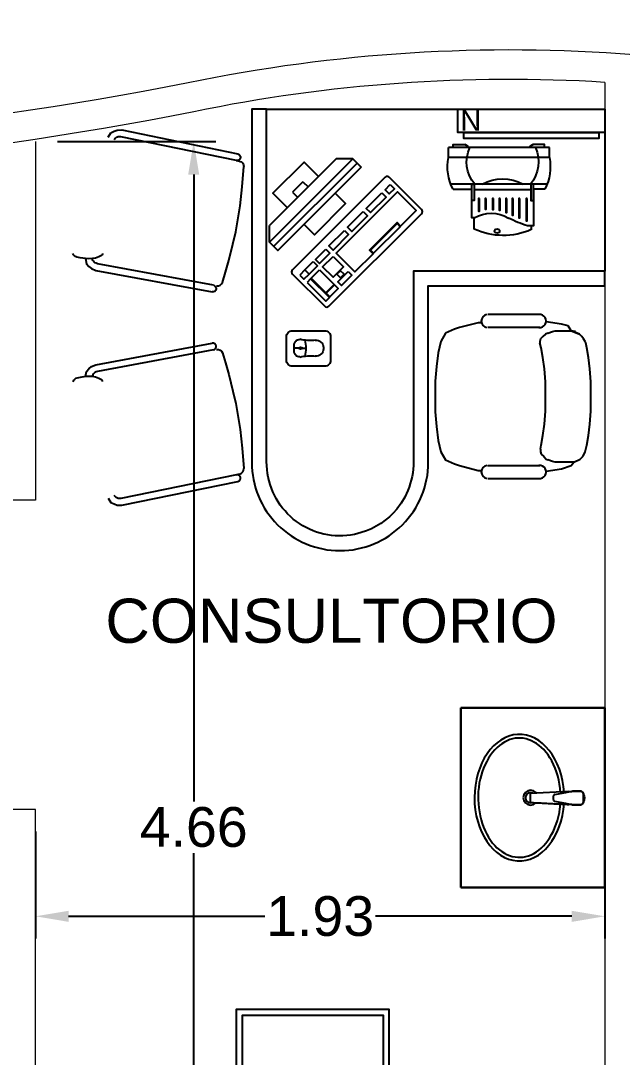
# Model space of a CAD drawing. Header units: metres. Extents: x -22 to 564, y 0 to 143.
# Drawn here: x 36.445 to 38.489, y 35.173 to 38.694 of the extents above; entities that cross this region are included whole.
import ezdxf
from ezdxf.xclip import XClip

# ---------------------------------------------------------------- set-up
doc = ezdxf.new("R2010")
doc.units = ezdxf.units.M
doc.header["$XCLIPFRAME"] = 2
for name, color, linetype in [('COTAS PAÑOS', 8, 'Continuous'), ('TEXTO', 7, 'Continuous'), ('XREF  PB CONJ$0$PARQUE', 251, 'Continuous'), ('XREF PB NEURO-ONCOLOGIA$0$MOBILIARIO', 161, 'Continuous'), ('XREF PB NEURO-ONCOLOGIA$0$Mobiliario Fijo', 40, 'Continuous')]:
    doc.layers.add(name, color=color, linetype=linetype)
doc.layers.add('XREF PB NEURO-ONCOLOGIA$0$MUROS DE TABLAROCA', color=150, linetype='Continuous', lineweight=13)
doc.styles.add('100 LOCALES 25', font='arial.ttf', dxfattribs={"height": 0.25})
doc.styles.add('COTAS', font='arial.ttf')
doc.styles.add('XREF PB NEURO-ONCOLOGIA$0$Standard', font='arial.ttf')
doc.dimstyles.new('75 FLECHAS', dxfattribs={"dimscale": 0.75, "dimtxt": 0.25, "dimasz": 0.25, "dimexe": 0.1, "dimexo": 0.1, "dimgap": 0.025, "dimtad": 0, "dimtih": 1, "dimtoh": 1, "dimzin": 1, "dimdsep": 46, "dimtxsty": 'COTAS', "dimcen": 0.1, "dimclrd": 256, "dimclre": 256, "dimclrt": 7, "dimadec": 0, "dimazin": 1, "dimtfac": 1, "dimtofl": 0, "dimtmove": 2, "dimatfit": 3, "dimfxl": 1, "dimtolj": 1, "dimtzin": 1, "dimlwd": -1, "dimlwe": -1, "dimarcsym": 0})

# ---------------------------------------------------------------- blocks, each defined once
blk = doc.blocks.new('XREF PB NEURO-ONCOLOGIA$0$XREFCE5$0$A$C70061E05')
for points in [[(-0.25, 0), (0.25, 0), (0.25, -0.08), (-0.25, -0.08)], [(-0.2292, -0.08), (0.2292, -0.08), (0.2292, -0.1), (-0.2292, -0.1)]]:
    blk.add_lwpolyline(points, close=True)
at = {"insert": (-0.2409, -0.0038), "char_height": 0.07, "attachment_point": 1, "style": 'XREF PB NEURO-ONCOLOGIA$0$Standard'}
blk.add_mtext_dynamic_manual_height_columns('N', width=0.075455, gutter_width=1.5693, heights=[0], dxfattribs=at)
blk = doc.blocks.new('XREF PB NEURO-ONCOLOGIA$0$XR-00$0$Teclado-01')
blk.add_lwpolyline([(0, -0.2225), (0, 0.2225, -0.4142136), (0.01, 0.2325), (0.165, 0.2325, -0.4142136), (0.175, 0.2225), (0.175, -0.2225, -0.4142136), (0.165, -0.2325), (0.01, -0.2325, -0.4142136)], format="xyb", close=True)
for points in [[(0.03, 0.2175), (0.05, 0.2175), (0.05, 0.1925), (0.03, 0.1925)], [(0.065, 0.2175), (0.155, 0.2175), (0.155, 0.2), (0.065, 0.2)], [(0.03, 0.1525), (0.05, 0.1525), (0.05, 0.1925), (0.03, 0.1925)], [(0.065, 0.1575), (0.135, 0.1575), (0.135, 0.1975), (0.065, 0.1975)], [(0.1375, 0.1575), (0.155, 0.1575), (0.155, 0.1975), (0.1375, 0.1975)], [(0.03, 0.0925), (0.05, 0.0925), (0.05, 0.1425), (0.03, 0.1425)], [(0.065, 0.0925), (0.115, 0.0925), (0.115, 0.1425), (0.065, 0.1425)], [(0.1375, 0.0925), (0.155, 0.0925), (0.155, 0.1425), (0.1375, 0.1425)], [(0.1175, 0.12625), (0.135, 0.12625), (0.135, 0.10875), (0.1175, 0.10875)], [(0.03, 0.0025), (0.05, 0.0025), (0.05, 0.0775), (0.03, 0.0775)], [(0.155, -0.1425), (0.1375, -0.1425), (0.1375, -0.01), (0.155, -0.01), (0.155, 0.0775), (0.065, 0.0775), (0.065, -0.2175), (0.155, -0.2175)], [(0.03, -0.0875), (0.05, -0.0875), (0.05, -0.0125), (0.03, -0.0125)], [(0.14, -0.14), (0.155, -0.14), (0.155, -0.0125), (0.14, -0.0125)], [(0.03, -0.1775), (0.05, -0.1775), (0.05, -0.1025), (0.03, -0.1025)], [(0.03, -0.2175), (0.05, -0.2175), (0.05, -0.1925), (0.03, -0.1925)]]:
    blk.add_lwpolyline(points, close=True)
blk = doc.blocks.new('XREF PB NEURO-ONCOLOGIA$0$XR-00$0$monitor delgado-01')
for p, q in [((-0.025, 0.155), (0.025, 0.155)), ((-0.025, 0.155), (-0.025, 0.13)), ((0.025, 0.155), (0.025, 0.13)), ((-0.2, 0.09), (-0.16, 0.13)), ((-0.16, 0.13), (0.16, 0.13)), ((0.2, 0.09), (0.16, 0.13)), ((-0.2, 0.07), (0.2, 0.07))]:
    blk.add_line(p, q)
for points in [[(0.075, 0.13), (0.075, 0.2), (-0.075, 0.2), (-0.075, 0.13)], [(-0.075, 0.05), (-0.075, 0), (0.075, 0), (0.075, 0.05)]]:
    blk.add_lwpolyline(points)
blk.add_lwpolyline([(-0.2, 0.05), (0.2, 0.05), (0.2, 0.09), (-0.2, 0.09)], close=True)
blk = doc.blocks.new('XREF PB NEURO-ONCOLOGIA$0$XR-00$0$Mouse')
for p, q in [((-0.0011, -0.0395), (-0.0011, -0.0255)), ((-0.0015, -0.0395), (-0.0006, -0.0395)), ((-0.0015, -0.0565), (-0.0006, -0.0565)), ((-0.0011, -0.0565), (-0.0011, -0.0655)), ((-0.0032, -0.1255), (0.0011, -0.1255))]:
    blk.add_line(p, q)
blk.add_lwpolyline([(0.06, -0.13), (0.06, -0.02, 0.414214), (0.04, 0), (-0.04, 0, 0.414214), (-0.06, -0.02), (-0.06, -0.13, 0.414214), (-0.04, -0.15), (0.04, -0.15, 0.414214)], format="xyb", close=True)
blk.add_lwpolyline([(0.0289, -0.0455, 0.414214), (0.0089, -0.0255), (-0.0111, -0.0255, 0.414214), (-0.0311, -0.0455)], format="xyb")
for centre, radius, start, end in [((-0.1822, -0.0805), 0.1551, 353.6251, 13.0396), ((-0.0011, 0.055), 0.1206, 257.1911, 282.8089), ((0.0118, -0.048), 0.0158, 147.7443, 212.2557), ((-0.0015, -0.0397), 0.0002, 90, 135.3294), ((-0.0015, -0.0563), 0.0002, 224.6706, 270), ((-0.0006, -0.0397), 0.0002, 44.6706, 90), ((-0.0006, -0.0563), 0.0002, 270, 315.3294), ((-0.0139, -0.048), 0.0158, 327.7443, 32.2557), ((0.1801, -0.0805), 0.1551, 166.9604, 186.3749), ((-0.0032, -0.1005), 0.025, 173.6251, 270), ((0.0011, -0.1005), 0.025, 270, 6.3749)]:
    blk.add_arc(centre, radius, start, end)
blk = doc.blocks.new('XREF PB NEURO-ONCOLOGIA$0$XR-00$0$impresora laser')
at = {"ltscale": 0.007}
for points in [[(29.976, 41.9496), (30.319, 41.9496)], [(29.976, 41.915), (29.976, 41.9496)], [(29.9922, 41.9496), (29.9922, 41.9587), (30.0318, 41.9587), (30.0419, 41.9539)], [(30.0419, 41.9496), (30.0419, 41.9539), (30.0318, 41.9587)], [(30.3028, 41.9496), (30.3028, 41.9587), (30.2633, 41.9587), (30.2531, 41.9539)], [(30.2531, 41.9496), (30.2531, 41.9539), (30.2633, 41.9587)], [(30.319, 41.915), (30.319, 41.9496)], [(29.9759, 41.9148), (30.3191, 41.9148)], [(29.9841, 41.824), (30.3109, 41.824)], [(29.9915, 41.8076), (30.0304, 41.8076)], [(30.0397, 41.8047), (30.2322, 41.8047)], [(30.2313, 41.7098), (30.2395, 41.7098), (30.2395, 41.8076)], [(30.3035, 41.8076), (30.2395, 41.8076)], [(30.2313, 41.672), (30.2313, 41.7098)]]:
    blk.add_lwpolyline(points, dxfattribs=at)
for points in [[(30.0304, 41.824), (30.0397, 41.824), (30.0397, 41.7695), (30.0304, 41.7695)], [(30.2395, 41.824), (30.2322, 41.824), (30.2322, 41.7695), (30.2395, 41.7695)], [(30.0513, 41.7757), (30.0546, 41.7757), (30.0546, 41.6998), (30.0513, 41.6998)], [(30.0766, 41.7757), (30.08, 41.7757), (30.08, 41.7101), (30.0766, 41.7101)], [(30.0991, 41.7757), (30.1025, 41.7757), (30.1025, 41.7197), (30.0991, 41.7197)], [(30.1211, 41.7757), (30.1244, 41.7757), (30.1244, 41.7286), (30.1211, 41.7286)], [(30.1436, 41.7757), (30.147, 41.7757), (30.147, 41.7366), (30.1436, 41.7366)], [(30.1655, 41.7757), (30.1689, 41.7757), (30.1689, 41.7386), (30.1655, 41.7386)], [(30.1914, 41.7757), (30.1948, 41.7757), (30.1948, 41.7395), (30.1914, 41.7395)], [(30.2134, 41.7757), (30.2167, 41.7757), (30.2167, 41.7326), (30.2134, 41.7326)]]:
    blk.add_lwpolyline(points, close=True, dxfattribs=at)
for points in [[(30.0304, 41.8076), (30.0304, 41.6829), (30.0505, 41.6829, 0.229403)], [(30.0382, 41.6829), (30.0382, 41.6699, 0.789733)]]:
    blk.add_lwpolyline(points, format="xyb", dxfattribs=at)
for centre, radius, start, end in [((30.1308, 41.9), 0.1179, 155.1201, 220.112), ((30.1394, 41.9), 0.1179, 319.888, 24.8799), ((30.1378, 41.8837), 0.1649, 169.0524, 207.459), ((30.1572, 41.8837), 0.1649, 332.541, 10.9476), ((30.1351, 41.7054), 0.1375, 59.6129, 120.3871), ((29.9248, 42.0857), 0.4219, 287.3233, 296.8765), ((30.1738, 41.6133), 0.1123, 59.197, 121.2004), ((30.1325, 41.8851), 0.2349, 246.334, 294.8774)]:
    blk.add_arc(centre, radius, start, end, dxfattribs=at)
blk.add_ellipse((30.1541, 41.6652), major_axis=(-0.00987, 0), ratio=0.593756, dxfattribs=at)
blk = doc.blocks.new('XREF PB NEURO-ONCOLOGIA$0$SILLA ATENCION')
for p, q in [((-0.0727, 0.5074), (-0.115, 0.5047)), ((-0.0225, 0.5074), (-0.0727, 0.5074)), ((0.0224, 0.5074), (-0.0225, 0.5074)), ((0.0647, 0.5047), (0.0224, 0.5074)), ((-0.2207, 0.4783), (-0.2287, 0.4703)), ((-0.2128, 0.4836), (-0.2207, 0.4783)), ((-0.2049, 0.4888), (-0.2128, 0.4836)), ((-0.1996, 0.4915), (-0.2049, 0.4888)), ((-0.1837, 0.4941), (-0.1996, 0.4915)), ((-0.152, 0.4994), (-0.1837, 0.4941)), ((-0.115, 0.5047), (-0.152, 0.4994)), ((0.1017, 0.4995), (0.0647, 0.5047)), ((0.1334, 0.4942), (0.1017, 0.4995)), ((0.1466, 0.4915), (0.1334, 0.4942)), ((0.1545, 0.4889), (0.1466, 0.4915)), ((0.1624, 0.4863), (0.1545, 0.4889)), ((0.1704, 0.481), (0.1624, 0.4863)), ((0.1783, 0.473), (0.1704, 0.481)), ((0.1889, 0.4519), (0.1783, 0.473)), ((-0.2392, 0.4439), (-0.2551, 0.4333)), ((-0.2339, 0.4571), (-0.2392, 0.4439)), ((-0.2366, 0.4571), (-0.2392, 0.4439)), ((-0.2392, 0.4439), (-0.2339, 0.4571)), ((-0.2392, 0.4439), (-0.2392, 0.4413)), ((-0.2392, 0.4228), (-0.2392, 0.4439)), ((-0.2392, 0.4439), (-0.2392, 0.4439)), ((-0.2339, 0.4571), (-0.2366, 0.4571)), ((-0.2287, 0.4703), (-0.2339, 0.4571)), ((-0.2339, 0.4571), (-0.2287, 0.4703)), ((0.1889, 0.4519), (0.1889, 0.4519)), ((0.1994, 0.444), (0.1889, 0.4519)), ((0.1889, 0.4519), (0.1889, 0.444)), ((0.1889, 0.4519), (0.1889, 0.4519)), ((0.1889, 0.4519), (0.1889, 0.4519)), ((0.1889, 0.4519), (0.1889, 0.4519)), ((0.1889, 0.4466), (0.1889, 0.4519)), ((0.1889, 0.444), (0.1889, 0.4334)), ((0.21, 0.4123), (0.1994, 0.444)), ((-0.2604, 0.4122), (-0.2683, 0.362)), ((-0.2551, 0.4333), (-0.2604, 0.4122)), ((-0.2392, 0.4122), (-0.2392, 0.4228)), ((-0.2392, 0.4016), (-0.2392, 0.4122)), ((0.1889, 0.4334), (0.1889, 0.4228)), ((0.1889, 0.4228), (0.1889, 0.4123)), ((0.1889, 0.4123), (0.1889, 0.4017)), ((0.21, 0.4123), (0.21, 0.4123)), ((0.218, 0.3621), (0.21, 0.4123)), ((-0.2392, 0.3911), (-0.2392, 0.4016)), ((-0.2366, 0.3831), (-0.2392, 0.3911)), ((-0.2313, 0.3673), (-0.2366, 0.3831)), ((0.1862, 0.3832), (0.181, 0.3673)), ((0.1889, 0.3911), (0.1862, 0.3832)), ((0.1889, 0.4017), (0.1889, 0.3911)), ((-0.2921, 0.3408), (-0.292, 0.1717)), ((-0.2683, 0.362), (-0.2683, 0.362)), ((-0.2683, 0.362), (-0.2683, 0.362)), ((-0.2498, 0.3409), (-0.2497, 0.1717)), ((-0.2313, 0.3673), (-0.2286, 0.3594)), ((-0.2286, 0.3594), (-0.2207, 0.3514)), ((-0.2207, 0.3514), (-0.2128, 0.3435)), ((-0.2128, 0.3435), (-0.2048, 0.3409)), ((-0.2048, 0.3409), (-0.1996, 0.3409)), ((-0.1837, 0.3462), (-0.1996, 0.3409)), ((-0.152, 0.3514), (-0.1837, 0.3462)), ((-0.115, 0.3567), (-0.152, 0.3514)), ((-0.0727, 0.3594), (-0.115, 0.3567)), ((-0.0225, 0.3594), (-0.0727, 0.3594)), ((0.0224, 0.3594), (-0.0225, 0.3594)), ((0.0647, 0.3568), (0.0224, 0.3594)), ((0.1017, 0.3515), (0.0647, 0.3568)), ((0.1334, 0.3462), (0.1017, 0.3515)), ((0.1466, 0.3436), (0.1334, 0.3462)), ((0.1466, 0.3436), (0.1545, 0.3436)), ((0.1545, 0.3436), (0.1625, 0.3462)), ((0.1625, 0.3462), (0.1704, 0.3541)), ((0.1704, 0.3541), (0.1783, 0.3621)), ((0.1783, 0.3621), (0.181, 0.3673)), ((0.1995, 0.1718), (0.1995, 0.3409)), ((0.218, 0.3621), (0.218, 0.3621)), ((0.2418, 0.1718), (0.2417, 0.3409)), ((-0.2656, 0.1506), (-0.2656, 0.14)), ((-0.2656, 0.14), (-0.2497, 0.0792)), ((0.1995, 0.0793), (0.2153, 0.1401)), ((0.2153, 0.1401), (0.2153, 0.1507)), ((-0.2497, 0.0792), (-0.2444, 0.0634)), ((0.1942, 0.0635), (0.1995, 0.0793)), ((-0.2444, 0.0634), (-0.2444, 0.0634)), ((-0.2444, 0.0634), (-0.2444, 0.0634)), ((-0.2444, 0.0634), (-0.2312, 0.0343)), ((-0.2312, 0.0343), (-0.2048, 0.0185)), ((0.1546, 0.0185), (0.181, 0.0344)), ((0.181, 0.0344), (0.1942, 0.0635)), ((0.1942, 0.0635), (0.1942, 0.0635)), ((0.1942, 0.0635), (0.1942, 0.0635)), ((-0.2048, 0.0185), (-0.1678, 0.0105)), ((-0.1678, 0.0105), (-0.1229, 0.0053)), ((-0.1229, 0.0053), (-0.0753, 0)), ((-0.0251, 0), (0.0251, 0)), ((0.0251, 0), (0.0727, 0.0053)), ((0.0727, 0.0053), (0.1176, 0.0106)), ((0.1176, 0.0106), (0.1546, 0.0185)), ((-0.0753, 0), (-0.0198, 0))]:
    blk.add_line(p, q)
for centre, start, end in [((-0.2709, 0.3409), 353.0083, 187.0083), ((0.2206, 0.3409), 352.0083, 186.0083), ((-0.2709, 0.1717), 187.0083, 353.0083), ((0.2206, 0.1718), 186.0083, 352.0083)]:
    blk.add_arc(centre, 0.0211, start, end)
blk = doc.blocks.new('XREF PB NEURO-ONCOLOGIA$0$SILLA-EJECUTIVA')
for p, q in [((0.2279, 0.2387), (0.2454, 0.2425)), ((0.2454, 0.2425), (0.7039, 0.2378)), ((0.1531, 0.2025), (0.1493, 0.1996)), ((0.1572, 0.2048), (0.1531, 0.2025)), ((0.1631, 0.2056), (0.1572, 0.2048)), ((0.1766, 0.2055), (0.1631, 0.2056)), ((0.1972, 0.2051), (0.1766, 0.2055)), ((0.2088, 0.2037), (0.1972, 0.2051)), ((0.1977, 0.2051), (0.2056, 0.2241)), ((0.2056, 0.2241), (0.2163, 0.2319)), ((0.2235, 0.1997), (0.2088, 0.2037)), ((0.2163, 0.2319), (0.2279, 0.2387)), ((0.2268, 0.2062), (0.2232, 0.1998)), ((0.2296, 0.2093), (0.2268, 0.2062)), ((0.2335, 0.212), (0.2296, 0.2093)), ((0.2365, 0.2139), (0.2335, 0.212)), ((0.2408, 0.2151), (0.2365, 0.2139)), ((0.2467, 0.2158), (0.2408, 0.2151)), ((0.7037, 0.2117), (0.2467, 0.2158)), ((0.7162, 0.2113), (0.719, 0.2109)), ((0.719, 0.2109), (0.7239, 0.2097)), ((0.7239, 0.2097), (0.7298, 0.2059)), ((0.7298, 0.2059), (0.7338, 0.2005)), ((0.1493, 0.1996), (0.1458, 0.1944)), ((0.2344, 0.1956), (0.2235, 0.1997)), ((0.2464, 0.1883), (0.2344, 0.1956)), ((0.2562, 0.1812), (0.2464, 0.1883)), ((0.2581, 0.1788), (0.2562, 0.1812)), ((0.2589, 0.1758), (0.2581, 0.1788)), ((0.2586, 0.1732), (0.2589, 0.1758)), ((0.7338, 0.2005), (0.7358, 0.1939)), ((0.7358, 0.1939), (0.7402, 0.1533)), ((0.7402, 0.1533), (0.7439, 0.1062)), ((0.7439, 0.1062), (0.7476, 0.0408)), ((0.7476, 0.0408), (0.7489, -0.0085)), ((0.7489, -0.0085), (0.7459, -0.1103)), ((0.7459, -0.1103), (0.7399, -0.1836)), ((0.7399, -0.1836), (0.7309, -0.2624)), ((0.1928, -0.2737), (0.2007, -0.2927)), ((0.2219, -0.2747), (0.2183, -0.2683)), ((0.2247, -0.2778), (0.2219, -0.2747)), ((0.2286, -0.2805), (0.2247, -0.2778)), ((0.2316, -0.2825), (0.2286, -0.2805)), ((0.6988, -0.2803), (0.2418, -0.2844)), ((0.6971, -0.2802), (0.7012, -0.2802)), ((0.7043, -0.2816), (0.6988, -0.2803)), ((0.7012, -0.2802), (0.7059, -0.2799)), ((0.7059, -0.2799), (0.7114, -0.2798)), ((0.7114, -0.2798), (0.7141, -0.2794)), ((0.7141, -0.2794), (0.719, -0.2782)), ((0.719, -0.2782), (0.7249, -0.2744)), ((0.7249, -0.2744), (0.7289, -0.2691)), ((0.7289, -0.2691), (0.7309, -0.2624)), ((0.2007, -0.2927), (0.2114, -0.3004)), ((0.2114, -0.3004), (0.223, -0.3072)), ((0.223, -0.3072), (0.2405, -0.3111)), ((0.2359, -0.2836), (0.2316, -0.2825)), ((0.2418, -0.2844), (0.2359, -0.2836)), ((0.2405, -0.3111), (0.699, -0.3064)), ((0.699, -0.3064), (0.7045, -0.3051)), ((0.708, -0.284), (0.7043, -0.2816)), ((0.7045, -0.3051), (0.7082, -0.302)), ((0.7108, -0.2873), (0.708, -0.284)), ((0.7082, -0.302), (0.7108, -0.2983)), ((0.7122, -0.2924), (0.7108, -0.2873)), ((0.7108, -0.2983), (0.7122, -0.2924))]:
    blk.add_line(p, q)
blk.add_arc((0.7038, 0.2248), 0.013, 269.4862, 89.4862)
blk = doc.blocks.new('XREF PB NEURO-ONCOLOGIA$0$A$C35ba1ef8')
at = {"layer": 'XREF PB NEURO-ONCOLOGIA$0$Mobiliario Fijo'}
for p, q in [((0.49, 0.61), (0, 0.61)), ((0, 0.61), (0, 0)), ((0, 0), (0, 0.61)), ((0, 0.61), (0.49, 0.61)), ((0.49, 0), (0.49, 0.61)), ((0.49, 0.61), (0.49, 0)), ((0, 0), (0.49, 0)), ((0.49, 0), (0, 0))]:
    blk.add_line(p, q, dxfattribs=at)
for radius in [0.025, 0.0175]:
    blk.add_circle((0.2377, 0.305), radius, dxfattribs=at)
at = {"layer": 'XREF PB NEURO-ONCOLOGIA$0$Mobiliario Fijo', "extrusion": (0, 0, -1)}
blk.add_ellipse((0.1993, 0.305), major_axis=(0, -0.215), ratio=0.709302, start_param=4.791428, end_param=10.907664, dxfattribs=at)
at = {"layer": 'XREF PB NEURO-ONCOLOGIA$0$Mobiliario Fijo'}
blk.add_open_spline([(0.3393, 0.2887), (0.337, 0.2492), (0.3265, 0.2108), (0.2777, 0.1213), (0.2246, 0.0929), (0.1271, 0.1171), (0.0818, 0.1714), (0.0497, 0.3139), (0.0644, 0.3976), (0.1377, 0.5016), (0.1921, 0.5201), (0.2874, 0.4783), (0.3279, 0.4156), (0.3382, 0.3351), (0.3389, 0.3282), (0.3393, 0.3213)], degree=3, knots=[4.791428, 4.791428, 4.791428, 4.791428, 5.367357, 5.367357, 6.457084, 6.457084, 7.54681, 7.54681, 8.636537, 8.636537, 9.726264, 9.726264, 10.81599, 10.81599, 10.916607, 10.916607, 10.916607, 10.916607], dxfattribs=at)
blk.add_wipeout([(0.4172, 0.3179), (0.4173, 0.3177), (0.4179, 0.3165), (0.4183, 0.3156), (0.4184, 0.3153), (0.4187, 0.3144), (0.4189, 0.3139), (0.4192, 0.3129), (0.4194, 0.312), (0.4197, 0.3107), (0.4198, 0.3102), (0.4199, 0.3094), (0.42, 0.3084), (0.4201, 0.3076), (0.4201, 0.3071), (0.4201, 0.3053), (0.42, 0.3038), (0.42, 0.3036), (0.4199, 0.3027), (0.4198, 0.3017), (0.4197, 0.3013), (0.4194, 0.3), (0.4194, 0.2998), (0.419, 0.2985), (0.4188, 0.2978), (0.4183, 0.2964), (0.4181, 0.2961), (0.4177, 0.2951), (0.4173, 0.2944), (0.4172, 0.2942), (0.4172, 0.2933), (0.4171, 0.2929), (0.417, 0.2921), (0.417, 0.2917), (0.4168, 0.2911), (0.4168, 0.2908), (0.4166, 0.2903), (0.4165, 0.2898), (0.4163, 0.2894), (0.4162, 0.2891), (0.416, 0.2887), (0.4157, 0.2882), (0.4156, 0.2879), (0.4153, 0.2874), (0.4149, 0.2869), (0.4146, 0.2864), (0.4144, 0.2861), (0.4143, 0.286), (0.414, 0.2857), (0.4138, 0.2855), (0.4136, 0.2853), (0.4134, 0.2851), (0.4131, 0.2848), (0.4129, 0.2846), (0.4126, 0.2844), (0.4124, 0.2842), (0.4121, 0.284), (0.4114, 0.2835), (0.411, 0.2832), (0.4106, 0.283), (0.4102, 0.2828), (0.4099, 0.2826), (0.4092, 0.2823), (0.4084, 0.2821), (0.4072, 0.2817), (0.4065, 0.2816), (0.405, 0.2814), (0.405, 0.2814), (0.4033, 0.2814), (0.3848, 0.2813), (0.3828, 0.2815), (0.3822, 0.2816), (0.3814, 0.2818), (0.3806, 0.282), (0.3801, 0.2822), (0.3794, 0.2825), (0.3786, 0.2829), (0.3779, 0.2833), (0.3776, 0.2835), (0.3673, 0.2842), (0.2767, 0.2888), (0.2373, 0.2908), (0.2367, 0.291), (0.2365, 0.2914), (0.2365, 0.2921), (0.2364, 0.2932), (0.2365, 0.3205), (0.2365, 0.3207), (0.2368, 0.3211), (0.2371, 0.3212), (0.2374, 0.3213), (0.3776, 0.3286), (0.3782, 0.329), (0.3799, 0.3298), (0.3809, 0.3301), (0.3822, 0.3304), (0.3833, 0.3306), (0.3856, 0.3307), (0.3895, 0.3307), (0.4057, 0.3306), (0.4074, 0.3303), (0.4099, 0.3294), (0.4117, 0.3284), (0.4131, 0.3272), (0.4144, 0.3259), (0.4159, 0.3235), (0.417, 0.3202), (0.4173, 0.3177), (0.4172, 0.2942), (0.4172, 0.2934), (0.4171, 0.2926), (0.4169, 0.2915), (0.4168, 0.2909), (0.4164, 0.291), (0.4162, 0.2903), (0.4161, 0.2898), (0.4157, 0.2889), (0.4154, 0.2882), (0.4151, 0.2877), (0.4143, 0.2866), (0.4139, 0.2862), (0.4131, 0.2854), (0.4131, 0.2854), (0.4124, 0.2848), (0.4118, 0.2845), (0.4114, 0.2842), (0.4107, 0.2839), (0.4101, 0.2836), (0.4092, 0.2833), (0.4086, 0.2832), (0.4081, 0.2831), (0.4075, 0.283), (0.4072, 0.283), (0.4067, 0.283), (0.4063, 0.283), (0.4063, 0.283), (0.4021, 0.283), (0.3991, 0.283), (0.3835, 0.2836), (0.3807, 0.2838), (0.3779, 0.284), (0.3759, 0.2842), (0.3733, 0.2845), (0.37, 0.2849), (0.32, 0.2942), (0.3186, 0.2947), (0.3177, 0.2952), (0.3172, 0.2955), (0.3165, 0.2962), (0.3158, 0.297), (0.3153, 0.2979), (0.3151, 0.2984), (0.3147, 0.3002), (0.3147, 0.3116), (0.3148, 0.3127), (0.3153, 0.3142), (0.3157, 0.3149), (0.3161, 0.3154), (0.3167, 0.3161), (0.3175, 0.3168), (0.3181, 0.3171), (0.3186, 0.3174), (0.32, 0.3178), (0.3211, 0.318), (0.3604, 0.3257), (0.3623, 0.326), (0.3641, 0.3263), (0.3663, 0.3266), (0.3678, 0.3268), (0.3698, 0.3271), (0.3708, 0.3273), (0.3724, 0.3275), (0.3737, 0.3276), (0.3747, 0.3277), (0.3762, 0.3279), (0.3779, 0.3281), (0.3844, 0.3286), (0.4067, 0.3291), (0.4079, 0.329), (0.4103, 0.3284), (0.4122, 0.3274), (0.4128, 0.3269), (0.4135, 0.3264), (0.414, 0.3258), (0.4144, 0.3253), (0.4149, 0.3246), (0.4155, 0.3237), (0.4158, 0.323), (0.4161, 0.3222), (0.4162, 0.3218), (0.4164, 0.3211), (0.4165, 0.3206), (0.4165, 0.32), (0.4165, 0.3196), (0.4165, 0.2929), (0.4165, 0.2922), (0.4165, 0.2916), (0.4164, 0.291), (0.4168, 0.2909), (0.417, 0.2919), (0.4171, 0.2923), (0.4171, 0.2927), (0.4172, 0.2933), (0.4172, 0.2939), (0.4172, 0.2944), (0.4174, 0.306)]).dxf.layer = 'XREF PB NEURO-ONCOLOGIA$0$Mobiliario Fijo'
for p, q in [((0.3568, 0.325), (0.32, 0.3178)), ((0.32, 0.2942), (0.3568, 0.2871)), ((0.3673, 0.2842), (0.3674, 0.2842))]:
    blk.add_line(p, q, dxfattribs=at)
for points in [[(0.3991, 0.283), (0.4067, 0.283, 0.414214), (0.4165, 0.2929), (0.4165, 0.3192, 0.414214), (0.4067, 0.3291), (0.3991, 0.3291)], [(0.3674, 0.2842), (0.2373, 0.2908, 0.002922), (0.2373, 0.2908, -0.394171), (0.2365, 0.2916)]]:
    blk.add_lwpolyline(points, format="xyb", dxfattribs=at)
for centre, radius, start, end in [((0.3991, 0.1074), 0.2216, 90, 101.0142), ((0.3945, 0.306), 0.0257, 332.4904, 27.1455), ((0.3991, 0.5046), 0.2216, 258.9858, 270)]:
    blk.add_arc(centre, radius, start, end, dxfattribs=at)
blk.add_rational_spline([(0.2365, 0.3205), (0.2365, 0.3212), (0.2373, 0.3213), (0.3023, 0.3246), (0.3674, 0.3279)], [1, 0.731045521611, 1, 1, 1], degree=2, knots=[0, 0, 0, 1.501887, 1.501887, 2.501887, 2.501887, 2.501887], dxfattribs=at)
for points, knots in [([(0.2365, 0.2916), (0.2365, 0.2916), (0.2365, 0.2916), (0.2365, 0.2916), (0.2365, 0.2916), (0.2365, 0.2916), (0.2365, 0.2916), (0.2364, 0.2964), (0.2363, 0.3012), (0.2362, 0.306), (0.2363, 0.3108), (0.2364, 0.3157), (0.2365, 0.3205), (0.2365, 0.3205), (0.2365, 0.3205), (0.2365, 0.3205), (0.2365, 0.3205), (0.2365, 0.3205), (0.2365, 0.3205), (0.2365, 0.3205), (0.2365, 0.3205), (0.2365, 0.3205), (0.2365, 0.3205), (0.2365, 0.3205), (0.2365, 0.3205), (0.2365, 0.3205), (0.2365, 0.3205), (0.2365, 0.3205), (0.2365, 0.3205), (0.2365, 0.3205), (0.2365, 0.3205)], [7, 7, 7, 7, 8, 8, 8, 9, 9, 9, 10, 10, 10, 11, 11, 11, 12, 12, 12, 13, 13, 13, 14, 14, 14, 15, 15, 15, 16, 16, 16, 17, 17, 17, 17]), ([(0.32, 0.2942), (0.3194, 0.2944), (0.3179, 0.2949), (0.3162, 0.2963), (0.315, 0.2982), (0.3147, 0.2997), (0.3146, 0.3006), (0.3146, 0.3008), (0.3146, 0.3043), (0.3146, 0.3078), (0.3146, 0.3113), (0.3146, 0.3114), (0.3147, 0.3123), (0.315, 0.3139), (0.3161, 0.3156), (0.3176, 0.317), (0.319, 0.3176), (0.3199, 0.3178), (0.32, 0.3178)], [0, 0, 0, 0, 0.234233, 0.499666, 0.704873, 0.949506, 1, 1, 1, 2, 2, 2, 2.050461, 2.294933, 2.500004, 2.704389, 2.948859, 3, 3, 3, 3]), ([(0.3776, 0.3286), (0.3775, 0.3286), (0.3767, 0.3285), (0.3753, 0.3284), (0.3731, 0.3282), (0.3703, 0.3281), (0.3682, 0.3279), (0.3671, 0.3279)], [0.6038179, 0.6038179, 0.6038179, 0.6038179, 0.6217035, 0.6863283, 0.7680475, 0.8726046, 1, 1, 1, 1]), ([(0.3776, 0.2835), (0.378, 0.2832), (0.379, 0.2826), (0.3808, 0.2819), (0.3836, 0.2813), (0.3872, 0.2813), (0.3929, 0.2814), (0.3981, 0.2814), (0.4028, 0.2814), (0.4057, 0.2814), (0.4083, 0.2819), (0.4105, 0.2829), (0.4123, 0.284), (0.4139, 0.2855), (0.4152, 0.2872), (0.4162, 0.2892), (0.4171, 0.2917), (0.4172, 0.2936), (0.4172, 0.2949), (0.4173, 0.2986), (0.4174, 0.3023), (0.4174, 0.306), (0.4174, 0.3098), (0.4173, 0.3135), (0.4172, 0.3172), (0.4172, 0.3178), (0.4172, 0.3191), (0.4169, 0.3212), (0.4161, 0.3232), (0.415, 0.3251), (0.4136, 0.3268), (0.412, 0.3283), (0.4101, 0.3294), (0.4081, 0.3302), (0.4053, 0.3308), (0.4017, 0.3308), (0.396, 0.3306), (0.3908, 0.3306), (0.3861, 0.3307), (0.3832, 0.3307), (0.3806, 0.3301), (0.3788, 0.3294), (0.3779, 0.3288), (0.3776, 0.3286)], [0, 0, 0, 0, 0.030155, 0.075225, 0.120291, 0.209196, 0.29837, 0.475282, 0.534978, 0.594602, 0.653475, 0.698568, 0.743661, 0.788756, 0.833851, 0.878921, 0.923991, 1, 1, 1, 2, 2, 2, 3, 3, 3, 3.037302, 3.083018, 3.128733, 3.174448, 3.220163, 3.26525, 3.310338, 3.355419, 3.400498, 3.489465, 3.578701, 3.755734, 3.815479, 3.875151, 3.934065, 3.97918, 4, 4, 4, 4]), ([(0.2362, 0.306), (0.2362, 0.306), (0.2362, 0.306), (0.2362, 0.306), (0.2362, 0.306)], [0, 0, 0, 0, 0.002816, 1, 1, 1, 1]), ([(0.3674, 0.2842), (0.3674, 0.2842), (0.3674, 0.2842), (0.3674, 0.2843), (0.3674, 0.2843)], [0, 0, 0, 0, 0.566627, 1, 1, 1, 1]), ([(0.3674, 0.2842), (0.3685, 0.2841), (0.3704, 0.284), (0.3731, 0.2838), (0.3751, 0.2837), (0.3765, 0.2836), (0.3773, 0.2835), (0.3776, 0.2835), (0.3776, 0.2835)], [0, 0, 0, 0, 0.1168544, 0.2231045, 0.306143, 0.3531837, 0.387216, 0.3894105, 0.3894105, 0.3894105, 0.3894105])]:
    blk.add_open_spline(points, degree=3, knots=knots, dxfattribs=at)
blk = doc.blocks.new('XREF PB NEURO-ONCOLOGIA$0$MEEXUNIV')
for p, q in [((-0.2962, -1.0062), (-0.2962, -1.1045)), ((-0.2662, -1.0062), (-0.2662, -1.1045)), ((0.2562, -1.0203), (0.2562, -1.0903)), ((0.2662, -1.0062), (0.2662, -1.1045)), ((0.2912, -1.0053), (0.2712, -1.0053)), ((0.3062, -1.0203), (0.3062, -1.0903)), ((0.2912, -1.1053), (0.2712, -1.1053))]:
    blk.add_line(p, q)
for points in [[(0.28, -1.0053), (0.28, 0), (-0.28, 0), (-0.28, -1.0053)], [(0.2962, -1.0062), (0.2962, -1.1045)], [(0.28, -1.1053), (0.28, -1.43), (-0.28, -1.43), (-0.28, -1.1053)], [(0.26, -1.43), (0.26, -1.71), (-0.26, -1.71), (-0.26, -1.43)], [(0.24, -1.43), (0.24, -1.69), (-0.24, -1.69), (-0.24, -1.43)]]:
    blk.add_lwpolyline(points)
blk.add_lwpolyline([(-0.2912, -1.1053, -0.414214), (-0.3062, -1.0903), (-0.3062, -1.0203, -0.414214), (-0.2912, -1.0053), (-0.2712, -1.0053, -0.414214), (-0.2562, -1.0203), (-0.2562, -1.0903, -0.414214), (-0.2712, -1.1053)], format="xyb", close=True)
for centre, start, end in [((0.2712, -1.0203), 90, 180), ((0.2912, -1.0203), 360, 90), ((0.2712, -1.0903), 180, 270), ((0.2912, -1.0903), 270, 360)]:
    blk.add_arc(centre, 0.015, start, end)
blk = doc.blocks.new('XREF PB NEURO-ONCOLOGIA')
at = {"layer": 'XREF PB NEURO-ONCOLOGIA$0$MOBILIARIO', "flags": 128}
for points in [[(4.3208, 7.0712), (4.3708, 7.0712), (4.3708, 7.1212), (4.3708, 7.7212), (3.722, 7.7212, -0.103331), (3.6255, 7.741), (3.603, 7.7507), (3.5819, 7.7634), (3.5622, 7.778, -0.151403), (3.4825, 7.8989), (3.4756, 7.9224, -0.444445), (3.6963, 8.2187), (3.722, 8.2212), (4.8708, 8.2212), (4.9208, 8.2212), (4.9208, 8.2712), (3.7208, 8.2712, 0.414214), (3.4208, 7.9712, 0.414214), (3.7208, 7.6712), (4.3208, 7.6712)], [(3.5622, 7.778, -0.151403), (3.4825, 7.8989), (3.4756, 7.9224, -0.444445), (3.6963, 8.2187), (3.722, 8.2212), (4.8708, 8.2212), (4.9208, 8.2212), (4.9208, 7.1212), (4.9208, 7.0712), (4.8708, 7.0712), (4.3708, 7.0712), (4.3708, 7.1212), (4.3708, 7.7212), (3.722, 7.7212, -0.103331), (3.6255, 7.741), (3.603, 7.7507), (3.5819, 7.7634), (3.5622, 7.778)]]:
    blk.add_lwpolyline(points, format="xyb", close=True, dxfattribs=at)
at = {"layer": 'XREF PB NEURO-ONCOLOGIA$0$MUROS DE TABLAROCA'}
blk.add_line((5.0116, 7.0712), (0.1517, 7.0712), dxfattribs=at)
for points in [[(5.0116, 7.0712, 0.066614), (4.9119, 8.4674, -0.056561), (4.7017, 10.9569, -0.022663), (4.7104, 11.147)], [(5.1047, 6.9712, 0.070992), (5.0099, 8.4874, -0.056585), (4.8017, 10.9555, -0.016665), (4.8061, 11.0887, -0.012506)]]:
    blk.add_lwpolyline(points, format="xyb", dxfattribs=at)
at = {"layer": 'XREF PB NEURO-ONCOLOGIA$0$MUROS DE TABLAROCA', "elevation": 0}
for points in [[(0.1517, 9.0062), (2.5419, 9.0062), (2.5419, 9.1062), (0.8017, 9.1062)], [(4.8107, 9.0062), (3.5919, 9.0062), (3.5919, 9.1062), (4.7967, 9.1062)]]:
    blk.add_lwpolyline(points, dxfattribs=at)
at = {"layer": 'XREF PB NEURO-ONCOLOGIA$0$MOBILIARIO'}
for name, p, xscale, yscale, zscale, rotation in [('XREF PB NEURO-ONCOLOGIA$0$SILLA-EJECUTIVA', (3.8026, 8.9714, 0), 0.8766981129959265, 0.8766981129959265, 0.8766981129959265, 281.0316254705849), ('XREF PB NEURO-ONCOLOGIA$0$SILLA-EJECUTIVA', (4.6225, 8.9714, 0), -0.876698112995926, 0.876698112995926, 0.876698112995926, 78.9683745294149), ('XREF PB NEURO-ONCOLOGIA$0$SILLA ATENCION', (3.9182, 7.6484, 0), 1.043243553442507, 1.043243553442507, 1.043243553442507, 179.9916737824617)]:
    blk.add_blockref(name, p, dxfattribs=dict(at, xscale=xscale, yscale=yscale, zscale=zscale, rotation=rotation))
at = {"layer": 'XREF PB NEURO-ONCOLOGIA$0$MOBILIARIO', "xscale": -1, "rotation": 90}
blk.add_blockref('XREF PB NEURO-ONCOLOGIA$0$MEEXUNIV', (0.1517, 8.0637), dxfattribs=at)
at = {"layer": 'XREF PB NEURO-ONCOLOGIA$0$MOBILIARIO', "extrusion": (0, 0, -1), "zscale": -1}
for name, p, rotation in [('XREF PB NEURO-ONCOLOGIA$0$XR-00$0$monitor delgado-01', (-4.5466, 8.0052, -0.0277), 45.00005726941166), ('XREF PB NEURO-ONCOLOGIA$0$XR-00$0$Mouse', (-4.1076, 8.153, -0.0277), 5.726941065037122e-05), ('XREF PB NEURO-ONCOLOGIA$0$XR-00$0$Teclado-01', (-4.5319, 7.9755, -0.0277), 315.0000572694107), ('XREF PB NEURO-ONCOLOGIA$0$XR-00$0$impresora laser', (37.1587, -22.7163, -0.0277), 90.00005726941059)]:
    blk.add_blockref(name, p, dxfattribs=dict(at, rotation=rotation))
at = {"layer": 'XREF PB NEURO-ONCOLOGIA$0$MOBILIARIO', "rotation": 270}
blk.add_blockref('XREF PB NEURO-ONCOLOGIA$0$XREFCE5$0$A$C70061E05', (4.9208, 7.3212, 0), dxfattribs=at)
at = {"layer": 'XREF PB NEURO-ONCOLOGIA$0$Mobiliario Fijo', "xscale": -1, "rotation": 90}
blk.add_blockref('XREF PB NEURO-ONCOLOGIA$0$A$C35ba1ef8', (2.8866, 7.5612), dxfattribs=at)
blk = doc.blocks.new('XREF  PB CONJ')
at = {"layer": 'XREF  PB CONJ$0$PARQUE', "true_color": 0x136734}
h = blk.add_hatch(dxfattribs=at)
h.set_pattern_fill('CROSS', color=116, scale=0.02, angle=90)
edge = h.paths.add_edge_path()
edge.add_line((3.5883, 104.6056), (1.6936, 104.3684))
edge.add_line((1.6936, 104.3684), (2.4784, 17.6083))
edge.add_line((2.4784, 17.6083), (97.731, 17.9336))
edge.add_arc((97.7247, 19.237), 1.3034, 270.2752, 363.1006)
edge.add_line((99.0262, 19.3075), (96.4762, 19.3078))
edge.add_line((96.4762, 19.3078), (96.602, 20.224))
edge.add_line((96.602, 20.224), (62.4128, 20.224))
edge.add_arc((58.6329, 24.6535), 5.8231, 229.52466, 310.47534, ccw=False)
edge.add_line((54.8531, 20.224), (26.2527, 20.2188))
edge.add_line((26.2527, 20.2188), (4.2837, 20.0304))
edge.add_line((4.2837, 20.0304), (4.055, 46.6913))
edge.add_line((4.055, 46.6913), (2.3881, 46.6912))
edge.add_line((2.3881, 46.6912), (2.3881, 54.8033))
edge.add_line((2.3881, 54.8033), (3.9854, 54.8034))
edge.add_line((3.9854, 54.8034), (3.7464, 82.6679))
edge.add_line((3.7464, 82.6679), (3.6185, 95.2556))
edge.add_line((3.6185, 95.2556), (3.5883, 104.6056))
blk = doc.blocks.new('*D155')
at = {"layer": 'COTAS PAÑOS', "transparency": 16777216}
for p, q in [((36.4949, 35.9403), (36.4949, 35.577)), ((38.4299, 35.9403), (38.4299, 35.577)), ((36.6074, 35.652), (37.2746, 35.652)), ((38.3174, 35.652), (37.6501, 35.652))]:
    blk.add_line(p, q, dxfattribs=at)
for points in [[(36.6074, 35.6707), (36.6074, 35.6332), (36.4949, 35.652)], [(38.3174, 35.6707), (38.3174, 35.6332), (38.4299, 35.652)]]:
    blk.add_solid(points, dxfattribs=at)
at = {"layer": 'COTAS PAÑOS', "color": 7, "transparency": 16777216, "insert": (37.4624, 35.652), "char_height": 0.135, "attachment_point": 5, "style": 'COTAS'}
blk.add_mtext('\\A1;1.93', dxfattribs=at)
blk = doc.blocks.new('*D156')
at = {"layer": 'COTAS PAÑOS', "transparency": 16777216}
for p, q in [((36.5699, 38.2841), (37.1076, 38.2841)), ((37.0326, 38.1716), (37.0326, 36.0422)), ((37.0326, 33.7375), (37.0326, 35.8669)), ((36.5699, 33.625), (37.1076, 33.625))]:
    blk.add_line(p, q, dxfattribs=at)
for points in [[(37.0139, 38.1716), (37.0514, 38.1716), (37.0326, 38.2841)], [(37.0139, 33.7375), (37.0514, 33.7375), (37.0326, 33.625)]]:
    blk.add_solid(points, dxfattribs=at)
at = {"layer": 'COTAS PAÑOS', "color": 7, "transparency": 16777216, "insert": (37.0326, 35.9546), "char_height": 0.135, "attachment_point": 5, "style": 'COTAS'}
blk.add_mtext('\\A1;4.66', dxfattribs=at)

msp = doc.modelspace()

# ---------------------------------------------------------------- block references
at = {"rotation": 90}
msp.add_blockref('XREF PB NEURO-ONCOLOGIA', (45.501, 33.4734), dxfattribs=at)

# ---------------------------------------------------------------- next in the draw order: block references
ref = msp.add_blockref('XREF  PB CONJ', (67.8976, 28.71, 0), dxfattribs=dict(rotation=89.50849308405942))
XClip(ref).set_block_clipping_path([(-2.936402334, 82.9334608569), (21.1250270707, 82.9334608569), (21.1250270707, 49.0397586863), (26.6296707885, 49.0397586863), (26.6284018429, 17.4712422498), (-2.8531787476, 17.4341989701)])

# ---------------------------------------------------------------- next in the draw order: texts
at = {"layer": 'TEXTO', "insert": (36.6632, 36.7311, -0.0277), "char_height": 0.15, "width": 1.674895, "attachment_point": 1, "style": '100 LOCALES 25'}
msp.add_mtext('\\pxqc;CONSULTORIO', dxfattribs=at)

# ---------------------------------------------------------------- next in the draw order: dimensions: what is measured, and where the dimension line sits
at = {"layer": 'COTAS PAÑOS'}
dim = msp.add_linear_dim(base=(37.0326, 38.2841), p1=(36.4949, 33.625), p2=(36.4949, 38.2841, 0), angle=90, dimstyle='75 FLECHAS', override={"dimtxt": 0.18, "dimasz": 0.15}, dxfattribs=at)
dim.commit()
dim.dimension.update_dxf_attribs({"geometry": '*D156', "text_midpoint": (37.0326, 35.9546)})
dim = msp.add_linear_dim(base=(38.4298668, 35.6519657), p1=(36.4948672, 36.0153123, 0.0000002), p2=(38.4298668, 36.0153123), dimstyle='75 FLECHAS', override={"dimtxt": 0.18, "dimasz": 0.15}, dxfattribs=at)
dim.commit()
dim.dimension.update_dxf_attribs({"geometry": '*D155', "text_midpoint": (37.462367, 35.6519657)})

doc.saveas('drawing.dxf')
